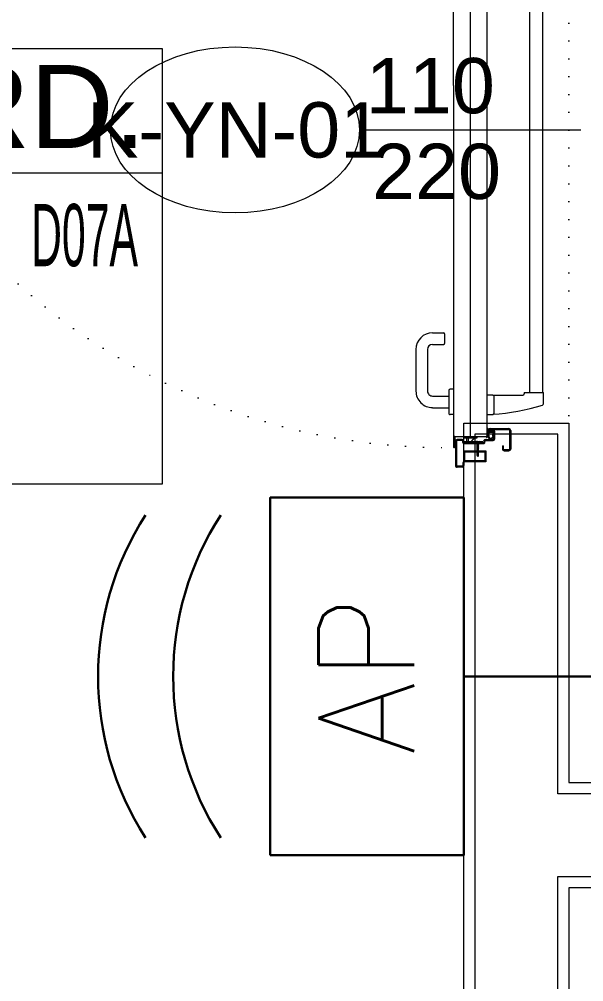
# Model space of a CAD drawing. Extents: x -1073 to 35213, y -1180 to 6950.
# Drawn here: x 31343.5 to 31445.5, y 3638.5 to 3812.5 of the extents above; entities that cross this region are included whole.
import ezdxf
from ezdxf.enums import TextEntityAlignment as Align

# ---------------------------------------------------------------- set-up
doc = ezdxf.new("R2010")
doc.units = 0
doc.header["$LTSCALE"] = 25
doc.linetypes.add('DOT2', pattern=[0.125, 0, -0.125])
doc.layers.get('0').update_dxf_attribs({"color": 9, "lineweight": 9})
for name, color, linetype, lineweight in [('00', 9, 'Continuous', 9), ('06D', 9, 'Continuous', 9), ('07', 9, 'Continuous', 9), ('21_MAHAL', 9, 'Continuous', 9), ('22', 8, 'Continuous', 9), ('DATA TAVAN', 160, 'Continuous', 30), ('E-ACCESS POINT (KABLOSUZ ERİŞİM İÇİN)', 7, 'Continuous', 30)]:
    doc.layers.add(name, color=color, linetype=linetype, lineweight=lineweight)
doc.styles.add('Arial', font='arial.ttf', dxfattribs={"height": 2.5})
doc.styles.add('E-YAZI', font='txttw.shx')
doc.styles.add('MuuM_TEXT-STANDART', font='ARIALN.TTF')

# ---------------------------------------------------------------- blocks, each defined once
blk = doc.blocks.new('p-yng-01')
at = {"ltscale": 2}
for p, q in [((12.53, 12.21), (107.47, 12.21)), ((109.51, 12.39), (107.47, 12.39)), ((107.47, 8.93), (107.47, 12.39)), ((12.53, 9.87), (107.47, 9.87)), ((107.47, 8.93), (107.72, 8.93)), ((107.96, 3.24), (107.96, 8.69)), ((111.18, 3.49), (108.21, 3.49)), ((107.96, 3.24), (107.96, 2.19)), ((111.43, 2.19), (111.43, 3.24)), ((106.87, -3.86), (106.87, -4.46)), ((107.12, -4.7), (111.21, -4.7)), ((108.12, -7.65), (108.12, -4.7)), ((110.22, -7.65), (110.22, -4.7)), ((111.46, -3.86), (111.46, -4.46)), ((96.69, -7.65), (96.69, -5.6)), ((96.84, -5.45), (98.63, -5.45)), ((98.78, -7.65), (98.78, -5.6)), ((99.68, -8.55), (107.22, -8.55)), ((99.68, -10.64), (107.22, -10.64))]:
    blk.add_line(p, q, dxfattribs=at)
at = {"linetype": 'Continuous'}
for p, q in [((114.01, 2.77), (114.01, 6.17)), ((114.19, 2.77), (114.19, 6.17)), ((114.32, 6.48), (117.69, 6.48)), ((117.69, 6.3), (114.32, 6.3)), ((117.82, 6.17), (117.82, 5.3)), ((118, 5.3), (118, 6.17)), ((115.88, 3.59), (114.55, 3.59)), ((117.69, 5.17), (117.1, 5.17)), ((117.1, 4.99), (117.1, 5.17)), ((117.1, 4.99), (117.69, 4.99)), ((4.69, 2.19), (52, 2.19)), ((52, 2.19), (115.31, 2.19)), ((114.22, 2.53), (113.96, 2.33)), ((114.23, 2.42), (114.02, 2.25)), ((114.25, 3.19), (114.37, 2.79)), ((114.42, 3.24), (114.54, 2.85)), ((114.65, 3.4), (114.44, 3.32)), ((114.45, 3.27), (114.54, 3.27)), ((114.55, 3.41), (115.88, 3.41)), ((114.55, 3.23), (114.55, 3.23)), ((114.67, 2.76), (114.66, 3.2)), ((115.54, 2.12), (115.17, 2.36)), ((115.35, 2.36), (115.59, 2.2)), ((115.41, -3.61), (115.41, 2.09)), ((115.71, 2.92), (115.64, 3.22)), ((115.88, 2.8), (115.71, 2.91)), ((115.96, 3.31), (115.82, 3.39)), ((115.99, 2.75), (115.92, 2.85)), ((116, 1.85), (116, 3.29)), ((116.18, 1.85), (116.18, 3.29)), ((116.3, 1.78), (116.33, 1.79)), ((115.7, 0.4), (115.41, 0.4)), ((115.7, -2), (115.7, 0.4)), ((116.32, -1.86), (116.32, 1.45)), ((116.32, 1.45), (116.52, 1.45)), ((116.41, 1.63), (116.38, 1.62)), ((116.52, -1.98), (116.52, 1.56)), ((116.7, -1.95), (116.7, 1.56)), ((115.7, -0.1), (116.32, -0.67)), ((115.7, -1.2), (116.32, -1.2)), ((115.7, -1.5), (116.32, -1.5)), ((115.41, -2), (115.7, -2)), ((116, -2.26), (116, -3.2)), ((116.18, -2.26), (116.18, -3.2)), ((116.3, -2.19), (116.33, -2.2)), ((116.3, -3.32), (120.69, -3.32)), ((116.52, -1.86), (116.32, -1.86)), ((116.41, -2.04), (116.38, -2.03)), ((116.7, -1.95), (116.7, -1.98)), ((120.1, -2), (120.1, -2.18)), ((120.1, -2.18), (120.69, -2.18)), ((120.81, -2.3), (120.81, -3.2)), ((120.99, -2.3), (120.99, -3.2)), ((52, -3.86), (3, -3.86)), ((52, -3.86), (117.3, -3.86)), ((117.4, -3.66), (115.46, -3.66)), ((117.3, -3.56), (115.6, -3.56)), ((115.6, -3.56), (115.6, -3.66)), ((116.3, -3.5), (120.69, -3.5)), ((117.4, -3.76), (117.4, -3.66))]:
    blk.add_line(p, q, dxfattribs=at)
for p, q in [((114.9, 3.41), (115.53, 3.41)), ((116.32, 0.57), (116.32, 0.79)), ((116.32, 0.51), (116.32, 0.3)), ((116.41, 0.63), (116.45, 0.63)), ((116.41, 0.45), (116.45, 0.45)), ((116.46, 0.63), (116.54, 0.63)), ((116.55, 0.63), (116.63, 0.63)), ((116.64, 0.63), (116.72, 0.63)), ((116.73, 0.63), (118.88, 0.63)), ((116.73, 0.63), (118.88, 0.63)), ((116.73, 0.63), (116.81, 0.63)), ((116.82, 0.63), (116.9, 0.63)), ((116.91, 0.63), (116.99, 0.63)), ((117, 0.63), (117.08, 0.63)), ((117.09, 0.63), (117.17, 0.63)), ((117.18, 0.63), (117.26, 0.63)), ((117.27, 0.63), (117.35, 0.63)), ((117.36, 0.63), (117.44, 0.63)), ((117.36, 0.63), (117.44, 0.63)), ((117.4, 0.63), (117.44, 0.63)), ((117.4, 0.63), (117.44, 0.63)), ((117.4, 0.45), (117.44, 0.45)), ((117.4, 0.45), (117.44, 0.45)), ((117.45, 0.63), (117.53, 0.63)), ((117.45, 0.63), (117.53, 0.63)), ((117.54, 0.63), (117.62, 0.63)), ((117.54, 0.63), (117.62, 0.63)), ((117.63, 0.63), (117.71, 0.63)), ((117.63, 0.63), (117.71, 0.63)), ((117.72, 0.63), (117.8, 0.63)), ((117.72, 0.63), (117.8, 0.63)), ((117.81, 0.63), (117.89, 0.63)), ((117.81, 0.63), (117.89, 0.63)), ((117.9, 0.63), (117.98, 0.63)), ((117.9, 0.63), (117.98, 0.63)), ((117.99, 0.63), (118.07, 0.63)), ((117.99, 0.63), (118.07, 0.63)), ((118.08, 0.63), (118.16, 0.63)), ((118.08, 0.63), (118.16, 0.63)), ((118.17, 0.63), (118.25, 0.63)), ((118.17, 0.63), (118.25, 0.63)), ((118.26, 0.63), (118.34, 0.63)), ((118.26, 0.63), (118.34, 0.63)), ((118.35, 0.63), (118.43, 0.63)), ((118.35, 0.63), (118.43, 0.63)), ((118.44, 0.63), (118.52, 0.63)), ((118.44, 0.63), (118.52, 0.63)), ((118.53, 0.63), (118.61, 0.63)), ((118.53, 0.63), (118.61, 0.63)), ((118.62, 0.63), (118.7, 0.63)), ((118.62, 0.63), (118.7, 0.63)), ((118.71, 0.63), (118.79, 0.63)), ((118.71, 0.63), (118.79, 0.63))]:
    blk.add_line(p, q)
at = {"ltscale": 15}
for p, q in [((116.32, 0.57), (116.36, 0.57)), ((116.32, 0.51), (116.36, 0.51)), ((116.35, 0.8), (116.41, 0.63)), ((116.35, 0.29), (116.41, 0.45)), ((116.6, 0.38), (116.41, 0.71)), ((116.61, 0.38), (116.42, 0.71)), ((116.44, 0.63), (116.43, 0.66)), ((116.55, 0.45), (116.45, 0.45)), ((116.69, 0.38), (116.5, 0.71)), ((116.7, 0.38), (116.51, 0.71)), ((116.53, 0.63), (116.52, 0.66)), ((116.64, 0.45), (116.57, 0.45)), ((116.78, 0.38), (116.59, 0.71)), ((116.61, 0.38), (116.59, 0.45)), ((116.79, 0.38), (116.6, 0.71)), ((116.62, 0.63), (116.61, 0.66)), ((116.73, 0.45), (116.66, 0.45)), ((116.87, 0.38), (116.68, 0.71)), ((116.7, 0.38), (116.68, 0.45)), ((116.88, 0.38), (116.69, 0.71)), ((116.71, 0.63), (116.7, 0.66)), ((116.82, 0.45), (116.75, 0.45)), ((116.96, 0.38), (116.77, 0.71)), ((116.79, 0.38), (116.77, 0.45)), ((116.97, 0.38), (116.78, 0.71)), ((116.8, 0.63), (116.79, 0.66)), ((116.84, 0.45), (118.88, 0.45)), ((116.84, 0.45), (118.88, 0.45)), ((116.91, 0.45), (116.84, 0.45)), ((117.05, 0.38), (116.86, 0.71)), ((116.88, 0.38), (116.86, 0.45)), ((117.06, 0.38), (116.87, 0.71)), ((116.89, 0.63), (116.88, 0.66)), ((117, 0.45), (116.93, 0.45)), ((117.14, 0.38), (116.95, 0.71)), ((116.97, 0.38), (116.95, 0.45)), ((117.15, 0.38), (116.96, 0.71)), ((116.98, 0.63), (116.97, 0.66)), ((117.09, 0.45), (117.02, 0.45)), ((117.23, 0.38), (117.04, 0.71)), ((117.06, 0.38), (117.04, 0.45)), ((117.24, 0.38), (117.05, 0.71)), ((117.07, 0.63), (117.06, 0.66)), ((117.18, 0.45), (117.11, 0.45)), ((117.32, 0.38), (117.13, 0.71)), ((117.15, 0.38), (117.13, 0.45)), ((117.33, 0.38), (117.14, 0.71)), ((117.16, 0.63), (117.15, 0.66)), ((117.27, 0.45), (117.2, 0.45)), ((117.41, 0.38), (117.22, 0.71)), ((117.41, 0.38), (117.22, 0.71)), ((117.24, 0.38), (117.22, 0.45)), ((117.42, 0.38), (117.23, 0.71)), ((117.42, 0.38), (117.23, 0.71)), ((117.25, 0.63), (117.24, 0.66)), ((117.36, 0.45), (117.29, 0.45)), ((117.5, 0.38), (117.31, 0.71)), ((117.5, 0.38), (117.31, 0.71)), ((117.33, 0.38), (117.31, 0.45)), ((117.51, 0.38), (117.32, 0.71)), ((117.51, 0.38), (117.32, 0.71)), ((117.34, 0.63), (117.33, 0.66)), ((117.45, 0.45), (117.38, 0.45)), ((117.45, 0.45), (117.38, 0.45)), ((117.59, 0.38), (117.4, 0.71)), ((117.59, 0.38), (117.4, 0.71)), ((117.59, 0.38), (117.4, 0.71)), ((117.59, 0.38), (117.4, 0.71)), ((117.42, 0.38), (117.4, 0.45)), ((117.42, 0.38), (117.4, 0.45)), ((117.6, 0.38), (117.41, 0.71)), ((117.6, 0.38), (117.41, 0.71)), ((117.6, 0.38), (117.41, 0.71)), ((117.6, 0.38), (117.41, 0.71)), ((117.43, 0.63), (117.42, 0.66)), ((117.43, 0.63), (117.42, 0.66)), ((117.43, 0.63), (117.42, 0.66)), ((117.43, 0.63), (117.42, 0.66)), ((117.54, 0.45), (117.44, 0.45)), ((117.54, 0.45), (117.44, 0.45)), ((117.54, 0.45), (117.47, 0.45)), ((117.54, 0.45), (117.47, 0.45)), ((117.68, 0.38), (117.49, 0.71)), ((117.68, 0.38), (117.49, 0.71)), ((117.51, 0.38), (117.49, 0.45)), ((117.51, 0.38), (117.49, 0.45)), ((117.69, 0.38), (117.5, 0.71)), ((117.69, 0.38), (117.5, 0.71)), ((117.52, 0.63), (117.51, 0.66)), ((117.52, 0.63), (117.51, 0.66)), ((117.63, 0.45), (117.56, 0.45)), ((117.63, 0.45), (117.56, 0.45)), ((117.77, 0.38), (117.58, 0.71)), ((117.77, 0.38), (117.58, 0.71)), ((117.6, 0.38), (117.58, 0.45)), ((117.6, 0.38), (117.58, 0.45)), ((117.6, 0.38), (117.58, 0.45)), ((117.6, 0.38), (117.58, 0.45)), ((117.78, 0.38), (117.59, 0.71)), ((117.78, 0.38), (117.59, 0.71)), ((117.61, 0.63), (117.6, 0.66)), ((117.61, 0.63), (117.6, 0.66)), ((117.72, 0.45), (117.65, 0.45)), ((117.72, 0.45), (117.65, 0.45)), ((117.86, 0.38), (117.67, 0.71)), ((117.86, 0.38), (117.67, 0.71)), ((117.69, 0.38), (117.67, 0.45)), ((117.69, 0.38), (117.67, 0.45)), ((117.87, 0.38), (117.68, 0.71)), ((117.87, 0.38), (117.68, 0.71)), ((117.7, 0.63), (117.69, 0.66)), ((117.7, 0.63), (117.69, 0.66)), ((117.81, 0.45), (117.74, 0.45)), ((117.81, 0.45), (117.74, 0.45)), ((117.95, 0.38), (117.76, 0.71)), ((117.95, 0.38), (117.76, 0.71)), ((117.78, 0.38), (117.76, 0.45)), ((117.78, 0.38), (117.76, 0.45)), ((117.96, 0.38), (117.77, 0.71)), ((117.96, 0.38), (117.77, 0.71)), ((117.79, 0.63), (117.78, 0.66)), ((117.79, 0.63), (117.78, 0.66)), ((117.9, 0.45), (117.83, 0.45)), ((117.9, 0.45), (117.83, 0.45)), ((118.04, 0.38), (117.85, 0.71)), ((118.04, 0.38), (117.85, 0.71)), ((117.87, 0.38), (117.85, 0.45)), ((117.87, 0.38), (117.85, 0.45)), ((118.05, 0.38), (117.86, 0.71)), ((118.05, 0.38), (117.86, 0.71)), ((117.88, 0.63), (117.87, 0.66)), ((117.88, 0.63), (117.87, 0.66)), ((117.99, 0.45), (117.92, 0.45)), ((117.99, 0.45), (117.92, 0.45)), ((118.13, 0.38), (117.94, 0.71)), ((118.13, 0.38), (117.94, 0.71)), ((117.96, 0.38), (117.94, 0.45)), ((117.96, 0.38), (117.94, 0.45)), ((118.14, 0.38), (117.95, 0.71)), ((118.14, 0.38), (117.95, 0.71)), ((117.97, 0.63), (117.96, 0.66)), ((117.97, 0.63), (117.96, 0.66)), ((118.08, 0.45), (118.01, 0.45)), ((118.08, 0.45), (118.01, 0.45)), ((118.22, 0.38), (118.03, 0.71)), ((118.22, 0.38), (118.03, 0.71)), ((118.05, 0.38), (118.03, 0.45)), ((118.05, 0.38), (118.03, 0.45)), ((118.23, 0.38), (118.04, 0.71)), ((118.23, 0.38), (118.04, 0.71)), ((118.06, 0.63), (118.05, 0.66)), ((118.06, 0.63), (118.05, 0.66)), ((118.17, 0.45), (118.1, 0.45)), ((118.17, 0.45), (118.1, 0.45)), ((118.31, 0.38), (118.12, 0.71)), ((118.31, 0.38), (118.12, 0.71)), ((118.14, 0.38), (118.12, 0.45)), ((118.14, 0.38), (118.12, 0.45)), ((118.32, 0.38), (118.13, 0.71)), ((118.32, 0.38), (118.13, 0.71)), ((118.15, 0.63), (118.14, 0.66)), ((118.15, 0.63), (118.14, 0.66)), ((118.26, 0.45), (118.19, 0.45)), ((118.26, 0.45), (118.19, 0.45)), ((118.4, 0.38), (118.21, 0.71)), ((118.4, 0.38), (118.21, 0.71)), ((118.23, 0.38), (118.21, 0.45)), ((118.23, 0.38), (118.21, 0.45)), ((118.41, 0.38), (118.22, 0.71)), ((118.41, 0.38), (118.22, 0.71)), ((118.24, 0.63), (118.23, 0.66)), ((118.24, 0.63), (118.23, 0.66)), ((118.35, 0.45), (118.28, 0.45)), ((118.35, 0.45), (118.28, 0.45)), ((118.49, 0.38), (118.3, 0.71)), ((118.49, 0.38), (118.3, 0.71)), ((118.32, 0.38), (118.3, 0.45)), ((118.32, 0.38), (118.3, 0.45)), ((118.5, 0.38), (118.31, 0.71)), ((118.5, 0.38), (118.31, 0.71)), ((118.33, 0.63), (118.32, 0.66)), ((118.33, 0.63), (118.32, 0.66)), ((118.44, 0.45), (118.37, 0.45)), ((118.44, 0.45), (118.37, 0.45)), ((118.58, 0.38), (118.39, 0.71)), ((118.58, 0.38), (118.39, 0.71)), ((118.58, 0.38), (118.39, 0.71)), ((118.58, 0.38), (118.39, 0.71)), ((118.41, 0.38), (118.39, 0.45)), ((118.41, 0.38), (118.39, 0.45)), ((118.59, 0.38), (118.4, 0.71)), ((118.59, 0.38), (118.4, 0.71)), ((118.59, 0.38), (118.4, 0.71)), ((118.59, 0.38), (118.4, 0.71)), ((118.42, 0.63), (118.41, 0.66)), ((118.42, 0.63), (118.41, 0.66)), ((118.42, 0.63), (118.41, 0.66)), ((118.42, 0.63), (118.41, 0.66)), ((118.53, 0.45), (118.46, 0.45)), ((118.53, 0.45), (118.46, 0.45)), ((118.53, 0.45), (118.46, 0.45)), ((118.53, 0.45), (118.46, 0.45)), ((118.67, 0.38), (118.48, 0.71)), ((118.67, 0.38), (118.48, 0.71)), ((118.5, 0.38), (118.48, 0.45)), ((118.5, 0.38), (118.48, 0.45)), ((118.68, 0.38), (118.49, 0.71)), ((118.68, 0.38), (118.49, 0.71)), ((118.51, 0.63), (118.5, 0.66)), ((118.51, 0.63), (118.5, 0.66)), ((118.62, 0.45), (118.55, 0.45)), ((118.62, 0.45), (118.55, 0.45)), ((118.76, 0.38), (118.57, 0.71)), ((118.76, 0.38), (118.57, 0.71)), ((118.59, 0.38), (118.57, 0.45)), ((118.59, 0.38), (118.57, 0.45)), ((118.59, 0.38), (118.57, 0.45)), ((118.59, 0.38), (118.57, 0.45)), ((118.77, 0.38), (118.58, 0.71)), ((118.77, 0.38), (118.58, 0.71)), ((118.6, 0.63), (118.59, 0.66)), ((118.6, 0.63), (118.59, 0.66)), ((118.71, 0.45), (118.64, 0.45)), ((118.71, 0.45), (118.64, 0.45)), ((118.85, 0.38), (118.66, 0.71)), ((118.85, 0.38), (118.66, 0.71)), ((118.68, 0.38), (118.66, 0.45)), ((118.68, 0.38), (118.66, 0.45)), ((118.86, 0.38), (118.67, 0.71)), ((118.86, 0.38), (118.67, 0.71)), ((118.69, 0.63), (118.68, 0.66)), ((118.69, 0.63), (118.68, 0.66)), ((118.8, 0.45), (118.73, 0.45)), ((118.8, 0.45), (118.73, 0.45)), ((118.77, 0.38), (118.75, 0.45)), ((118.77, 0.38), (118.75, 0.45)), ((118.89, 0.45), (118.82, 0.45)), ((118.89, 0.45), (118.82, 0.45)), ((118.86, 0.38), (118.84, 0.45)), ((118.86, 0.38), (118.84, 0.45)), ((118.88, 0.63), (118.88, 0.45)), ((118.88, 0.63), (119, 0.6)), ((118.88, 0.63), (118.88, 0.45)), ((118.88, 0.63), (119, 0.6)), ((119, 0.49), (118.88, 0.45)), ((119, 0.49), (118.88, 0.45)), ((119, 0.6), (119.05, 0.54)), ((119, 0.6), (119.05, 0.54)), ((119, 0.49), (119.05, 0.54)), ((119, 0.49), (119.05, 0.54))]:
    blk.add_line(p, q, dxfattribs=at)
at = {"linetype": 'DOT2'}
blk.add_lwpolyline([(2, 17), (118, 17)], dxfattribs=at)
for points in [[(118, -2), (118, 2), (120, 2), (120, -2)], [(118.2, -1.8), (118.2, 1.8), (119.8, 1.8), (119.8, -1.8)]]:
    blk.add_lwpolyline(points, close=True)
at = {"ltscale": 0.29}
blk.add_lwpolyline([(4.69, -0.83), (115.31, -0.84)], dxfattribs=at)
at = {"linetype": 'Continuous'}
blk.add_lwpolyline([(120.1, -2), (120.69, -2)], dxfattribs=at)
blk.add_circle((115.88, 3.22), 0, dxfattribs=at)
at = {"ltscale": 2}
for centre, radius, start, end in [((109.51, 12.15), 0.247, 17.6198, 90), ((74.27, 0.95), 37.22, 3.5277, 17.6198), ((107.72, 8.69), 0.247, 0, 90), ((108.21, 3.24), 0.247, 90, 180), ((111.18, 3.24), 0.247, 0, 90), ((107.12, -4.46), 0.249, 180, 270), ((111.21, -4.46), 0.249, 270, 0), ((96.84, -5.6), 0.15, 90, 180), ((98.63, -5.6), 0.15, 0, 90), ((99.68, -7.65), 2.99, 180, 270), ((99.68, -7.65), 0.898, 180, 270), ((107.22, -7.65), 2.99, 270, 0), ((107.22, -7.65), 0.898, 270, 0)]:
    blk.add_arc(centre, radius, start, end, dxfattribs=at)
at = {"linetype": 'Continuous'}
for centre, radius, start, end in [((114.32, 6.17), 0.309, 90, 180), ((114.32, 6.17), 0.13, 90, 180), ((117.69, 6.17), 0.309, 0, 90), ((117.69, 6.17), 0.13, 0, 90), ((117.69, 5.3), 0.309, 270, 0), ((117.69, 5.3), 0.13, 270, 0), ((114.55, 3.28), 0.309, 90, 197.1401), ((115.88, 3.29), 0.299, 0, 90), ((113.99, 2.29), 0.0479, 127.7999, 307.799), ((114.28, 2.77), 0.274, 180, 17.1381), ((114.28, 2.77), 0.0948, 180, 17.135), ((114.24, 2.51), 0.0288, 75.9835, 127.802), ((114.26, 2.38), 0.0479, 77.0081, 128.1521), ((114.3, 2.74), 0.216, 255.9716, 351.3211), ((114.91, 5.19), 2.83, 257.0027, 274.7984), ((114.55, 3.28), 0.13, 90, 197.1418), ((114.45, 3.3), 0.0223, 108.7437, 270.5768), ((114.88, 3), 0.405, 158.9385, 186.6378), ((114.53, 2.96), 0.0518, 190.2073, 220.1948), ((114.41, 2.86), 0.108, 8.7152, 40.191), ((114.68, 3.1), 0.183, 133.9397, 165.2815), ((113.72, 2.82), 0.796, 352.0768, 4.0277), ((114.54, 3.25), 0.0235, 319.4517, 89.2708), ((114.71, 2.59), 0.0767, 158.0376, 264.1708), ((114.26, 2.77), 0.403, 338.0363, 358.7061), ((114.71, 3.26), 0.153, 80.0535, 110.8261), ((114.72, 3.2), 0.0575, 78.927, 180.5589), ((114.95, 4.91), 2.41, 264.1712, 278.5473), ((115.17, 5.51), 2.3, 258.9216, 280.7583), ((115.23, 6.23), 2.87, 260.0535, 279.983), ((115.15, 2.33), 0.0383, 57.2978, 94.7896), ((115.08, 4.02), 1.51, 278.3106, 301.2851), ((115.31, 2.09), 0.0998, 0, 90), ((115.36, 2.37), 0.0192, 106.9479, 237.377), ((114.1, 6.49), 4.28, 286.9493, 295.3125), ((115.56, 2.16), 0.0479, 237.3001, 57.3001), ((115.61, 3.22), 0.0358, 12.7963, 100.7526), ((115.73, 2.93), 0.0188, 192.801, 227.5728), ((115.75, 3.27), 0.141, 59.6032, 99.9823), ((115.84, 2.77), 0.0479, 304.2545, 45.9802), ((115.88, 3.29), 0.12, 0, 90), ((115.91, 3.21), 0.0282, 122.7869, 202.9715), ((115.96, 3.23), 0.0871, 202.9715, 276.2403), ((116.32, 2.57), 0.784, 117.6065, 122.7746), ((115.94, 3.03), 0.0377, 100.8896, 191.8339), ((115.99, 3.04), 0.0905, 191.8362, 245.8024), ((115.94, 2.87), 0.0282, 99.2313, 206.2041), ((115.9, 3.22), 0.157, 280.8852, 300.6987), ((115.9, 2.71), 0.0959, 290.7866, 25.9631), ((115.95, 2.85), 0.049, 76.7573, 99.235), ((115.94, 3.29), 0.0235, 297.6046, 58.1171), ((115.87, 2.86), 0.133, 31.1222, 51.1373), ((115.96, 2.92), 0.0264, 271.0359, 352.6217), ((115.97, 3.12), 0.0312, 296.5742, 79.1214), ((115.97, 2.92), 0.0132, 352.6226, 31.1295), ((116.26, 1.85), 0.259, 180, 296.785), ((116.26, 1.85), 0.0798, 180, 296.7885), ((116.44, 1.56), 0.259, 0, 116.787), ((116.44, 1.56), 0.0798, 0, 116.7916), ((116.26, -2.26), 0.259, 63.215, 180), ((116.3, -3.2), 0.299, 180, 270), ((116.26, -2.26), 0.0798, 63.2115, 180), ((116.3, -3.2), 0.12, 180, 270), ((116.44, -1.97), 0.259, 243.211, 358.8975), ((116.44, -1.97), 0.0798, 243.2084, 356.4148), ((120.69, -2.3), 0.299, 0, 90), ((120.69, -2.3), 0.12, 0, 90), ((120.69, -3.2), 0.12, 270, 0), ((120.69, -3.2), 0.299, 270, 0), ((115.46, -3.61), 0.0499, 180, 270), ((117.3, -3.66), 0.0998, 0, 90), ((117.3, -3.76), 0.0998, 270, 0)]:
    blk.add_arc(centre, radius, start, end, dxfattribs=at)
at = {"ltscale": 15}
for centre, radius, start, end in [((116.34, 0.79), 0.015, 29.9136, 180), ((116.34, 0.3), 0.015, 180, 330.0864), ((116.36, 0.54), 0.0291, 270, 90), ((116.41, 0.71), 0.00583, 29.6796, 209.6796), ((116.5, 0.71), 0.00583, 29.6796, 209.6796), ((116.59, 0.71), 0.00583, 29.6796, 209.6796), ((116.6, 0.38), 0.00583, 209.6796, 29.6796), ((116.68, 0.71), 0.00583, 29.6796, 209.6796), ((116.69, 0.38), 0.00583, 209.6796, 29.6796), ((116.77, 0.71), 0.00583, 29.6796, 209.6796), ((116.78, 0.38), 0.00583, 209.6796, 29.6796), ((116.86, 0.71), 0.00583, 29.6796, 209.6796), ((116.87, 0.38), 0.00583, 209.6796, 29.6796), ((116.95, 0.71), 0.00583, 29.6796, 209.6796), ((116.96, 0.38), 0.00583, 209.6796, 29.6796), ((117.04, 0.71), 0.00583, 29.6796, 209.6796), ((117.05, 0.38), 0.00583, 209.6796, 29.6796), ((117.13, 0.71), 0.00583, 29.6796, 209.6796), ((117.14, 0.38), 0.00583, 209.6796, 29.6796), ((117.22, 0.71), 0.00583, 29.6796, 209.6796), ((117.23, 0.38), 0.00583, 209.6796, 29.6796), ((117.31, 0.71), 0.00583, 29.6796, 209.6796), ((117.32, 0.38), 0.00583, 209.6796, 29.6796), ((117.4, 0.71), 0.00583, 29.6796, 209.6796), ((117.4, 0.71), 0.00583, 29.6796, 209.6796), ((117.4, 0.71), 0.00583, 29.6796, 209.6796), ((117.4, 0.71), 0.00583, 29.6796, 209.6796), ((117.41, 0.38), 0.00583, 209.6796, 29.6796), ((117.41, 0.38), 0.00583, 209.6796, 29.6796), ((117.49, 0.71), 0.00583, 29.6796, 209.6796), ((117.49, 0.71), 0.00583, 29.6796, 209.6796), ((117.5, 0.38), 0.00583, 209.6796, 29.6796), ((117.5, 0.38), 0.00583, 209.6796, 29.6796), ((117.58, 0.71), 0.00583, 29.6796, 209.6796), ((117.58, 0.71), 0.00583, 29.6796, 209.6796), ((117.59, 0.38), 0.00583, 209.6796, 29.6796), ((117.59, 0.38), 0.00583, 209.6796, 29.6796), ((117.59, 0.38), 0.00583, 209.6796, 29.6796), ((117.59, 0.38), 0.00583, 209.6796, 29.6796), ((117.67, 0.71), 0.00583, 29.6796, 209.6796), ((117.67, 0.71), 0.00583, 29.6796, 209.6796), ((117.68, 0.38), 0.00583, 209.6796, 29.6796), ((117.68, 0.38), 0.00583, 209.6796, 29.6796), ((117.76, 0.71), 0.00583, 29.6796, 209.6796), ((117.76, 0.71), 0.00583, 29.6796, 209.6796), ((117.77, 0.38), 0.00583, 209.6796, 29.6796), ((117.77, 0.38), 0.00583, 209.6796, 29.6796), ((117.85, 0.71), 0.00583, 29.6796, 209.6796), ((117.85, 0.71), 0.00583, 29.6796, 209.6796), ((117.86, 0.38), 0.00583, 209.6796, 29.6796), ((117.86, 0.38), 0.00583, 209.6796, 29.6796), ((117.94, 0.71), 0.00583, 29.6796, 209.6796), ((117.94, 0.71), 0.00583, 29.6796, 209.6796), ((117.95, 0.38), 0.00583, 209.6796, 29.6796), ((117.95, 0.38), 0.00583, 209.6796, 29.6796), ((118.03, 0.71), 0.00583, 29.6796, 209.6796), ((118.03, 0.71), 0.00583, 29.6796, 209.6796), ((118.04, 0.38), 0.00583, 209.6796, 29.6796), ((118.04, 0.38), 0.00583, 209.6796, 29.6796), ((118.12, 0.71), 0.00583, 29.6796, 209.6796), ((118.12, 0.71), 0.00583, 29.6796, 209.6796), ((118.13, 0.38), 0.00583, 209.6796, 29.6796), ((118.13, 0.38), 0.00583, 209.6796, 29.6796), ((118.21, 0.71), 0.00583, 29.6796, 209.6796), ((118.21, 0.71), 0.00583, 29.6796, 209.6796), ((118.22, 0.38), 0.00583, 209.6796, 29.6796), ((118.22, 0.38), 0.00583, 209.6796, 29.6796), ((118.3, 0.71), 0.00583, 29.6796, 209.6796), ((118.3, 0.71), 0.00583, 29.6796, 209.6796), ((118.31, 0.38), 0.00583, 209.6796, 29.6796), ((118.31, 0.38), 0.00583, 209.6796, 29.6796), ((118.39, 0.71), 0.00583, 29.6796, 209.6796), ((118.39, 0.71), 0.00583, 29.6796, 209.6796), ((118.39, 0.71), 0.00583, 29.6796, 209.6796), ((118.39, 0.71), 0.00583, 29.6796, 209.6796), ((118.4, 0.38), 0.00583, 209.6796, 29.6796), ((118.4, 0.38), 0.00583, 209.6796, 29.6796), ((118.48, 0.71), 0.00583, 29.6796, 209.6796), ((118.48, 0.71), 0.00583, 29.6796, 209.6796), ((118.49, 0.38), 0.00583, 209.6796, 29.6796), ((118.49, 0.38), 0.00583, 209.6796, 29.6796), ((118.49, 0.38), 0.00583, 209.6796, 29.6796), ((118.49, 0.38), 0.00583, 209.6796, 29.6796), ((118.57, 0.71), 0.00583, 29.6796, 209.6796), ((118.57, 0.71), 0.00583, 29.6796, 209.6796), ((118.58, 0.38), 0.00583, 209.6796, 29.6796), ((118.58, 0.38), 0.00583, 209.6796, 29.6796), ((118.58, 0.38), 0.00583, 209.6796, 29.6796), ((118.58, 0.38), 0.00583, 209.6796, 29.6796), ((118.66, 0.71), 0.00583, 29.6796, 209.6796), ((118.66, 0.71), 0.00583, 29.6796, 209.6796), ((118.67, 0.38), 0.00583, 209.6796, 29.6796), ((118.67, 0.38), 0.00583, 209.6796, 29.6796), ((118.76, 0.38), 0.00583, 209.6796, 29.6796), ((118.76, 0.38), 0.00583, 209.6796, 29.6796), ((118.85, 0.38), 0.00583, 209.6796, 29.6796), ((118.85, 0.38), 0.00583, 209.6796, 29.6796), ((119.06, 0.78), 0.235, 217.8975, 265.639), ((119.06, 0.78), 0.235, 217.8975, 265.639), ((119.06, 0.31), 0.235, 94.361, 142.1025), ((119.06, 0.31), 0.235, 94.361, 142.1025)]:
    blk.add_arc(centre, radius, start, end, dxfattribs=at)
at = {"linetype": 'DOT2'}
blk.add_arc((2, -5.39), 115.41, 269.9997, 0.8132, dxfattribs=at)
blk = doc.blocks.new('0_doorno')
blk.add_lwpolyline([(4.5, 0), (12.5, 0)])
blk.add_ellipse((0, 0), major_axis=(-4.5, 0), ratio=0.666667)
at = {"style": 'Arial'}
blk.add_attdef('YUKSEKLIK', text='', height=2, dxfattribs=at).set_placement((5, 5.9), align=Align.TOP_LEFT)
blk.add_attdef('GENISLIK', text='', height=2, dxfattribs=at).set_placement((5, -1.895), align=Align.BOTTOM_LEFT)
blk.add_attdef('KAPINO', text='', height=1.4, dxfattribs=at).set_placement((-0.019, -0.035), align=Align.MIDDLE)
blk = doc.blocks.new('0_roomno2')
blk.add_lwpolyline([(19.375, -10.5), (0, -10.5), (0, 0), (19.375, 0)], close=True)
blk.add_lwpolyline([(0, -3), (19.375, -3)])
at = {"style": 'Arial'}
blk.add_attdef('ODANO', (0, 1.17), '', height=2, dxfattribs=at)
blk.add_attdef('MEKANADI', text='', height=2, dxfattribs=at).set_placement((0.35, -3), align=Align.BOTTOM_LEFT)
at = {"style": 'MuuM_TEXT-STANDART', "width": 0.6}
for tag, p in [('YER01', (10, -4.5)), ('TAVAN01', (13.75, -4.5)), ('DUVAR01', (17.5, -4.5)), ('YER02', (10, -6.75)), ('TAVAN02', (13.75, -6.75)), ('DUVAR02', (17.5, -6.75)), ('YER03', (10, -9)), ('TAVAN03', (13.75, -9)), ('DUVAR03', (17.5, -9))]:
    blk.add_attdef(tag, text='', height=1.5, dxfattribs=at).set_placement(p, align=Align.MIDDLE_CENTER)
for tag, p in [('M2', (0.35, -4.875)), ('TEMIZTAVANYUKSEKLIGI', (1.8, -8.608))]:
    blk.add_attdef(tag, text='', height=1.5, dxfattribs=at).set_placement(p, align=Align.MIDDLE_LEFT)
blk = doc.blocks.new('*U605')
at = {"layer": 'E-ACCESS POINT (KABLOSUZ ERİŞİM İÇİN)', "color": 4}
blk.add_lwpolyline([(-2.395, 3.237), (2.395, 3.237), (2.395, 0.647), (-2.395, 0.647)], close=True, dxfattribs=at)
at = {"layer": 'E-ACCESS POINT (KABLOSUZ ERİŞİM İÇİN)', "color": 3}
for centre in [(0, 1.555), (0, 0.549)]:
    blk.add_arc(centre, 3.988, 57.1828, 122.8172, dxfattribs=at)
at = {"layer": 'E-ACCESS POINT (KABLOSUZ ERİŞİM İÇİN)', "color": 3, "style": 'E-YAZI'}
blk.add_text('AP', height=1.28, dxfattribs=at).set_placement((-1.054, 1.311))

msp = doc.modelspace()

# ---------------------------------------------------------------- linework, layer by layer
at = {"layer": '00'}
msp.add_lwpolyline([(30810.84, 3405), (30810.84, 3457.5), (31440.84, 3457.5), (31440.84, 3657.5), (31470.84, 3657.5), (31470.84, 3672.5), (31440.84, 3672.5), (31440.84, 3737.5), (31425.84, 3737.5), (31425.84, 3557.5), (31390.84, 3557.5), (31390.84, 3542.5), (31425.84, 3542.5)], dxfattribs=at)
at = {"layer": '06D'}
msp.add_lwpolyline([(31423.84, 3559.5), (31423.84, 3559.5), (31423.84, 3559.5), (31423.84, 3559.5), (31423.84, 3739.5), (31442.84, 3739.5), (31442.84, 3674.5), (31472.84, 3674.5), (31472.84, 3655.5), (31442.84, 3655.5), (31442.84, 3484.47), (31442.84, 3484.47), (31442.84, 3455.5), (31442.84, 3455.5)], dxfattribs=at)
at = {"layer": 'DATA TAVAN'}
msp.add_line((31423.84, 3693.7), (31505.87, 3693.7), dxfattribs=at)

# ---------------------------------------------------------------- block references
at = {"layer": '07', "rotation": 270.0003358516328}
msp.add_blockref('p-yng-01', (31425.84, 3852.5), dxfattribs=at)
at = {"layer": '21_MAHAL'}
ref = msp.add_blockref('0_roomno2', (31224.05, 3807.23), dxfattribs=dict(at, xscale=7.5, yscale=7.5, zscale=7.5))
ref.add_attrib('MEKANADI', 'M02 Y. MERD.', dxfattribs={"layer": '0', "height": 15, "style": 'Arial'}).set_placement((31226.67, 3784.73), align=Align.BOTTOM_LEFT)
ref.add_attrib('DUVAR01', 'D07A', dxfattribs={"layer": '0', "height": 11.25, "style": 'MuuM_TEXT-STANDART', "width": 0.6}).set_placement((31355.3, 3773.48), align=Align.MIDDLE_CENTER)
at = {"layer": '22'}
ref = msp.add_blockref('0_doorno', (31382.5, 3792.5), dxfattribs=dict(at, xscale=5, yscale=5, zscale=5))
ref.add_attrib('KAPINO', 'K-YN-01', dxfattribs={"layer": '0', "height": 10, "style": 'Arial'}).set_placement((31382.5, 3792.5), align=Align.MIDDLE)
ref.add_attrib('GENISLIK', '110', dxfattribs={"layer": '0', "height": 10, "style": 'Arial'}).set_placement((31406.16, 3792.5), align=Align.BOTTOM_LEFT)
ref.add_attrib('YUKSEKLIK', '220', dxfattribs={"layer": '0', "height": 10, "style": 'Arial'}).set_placement((31407.27, 3790), align=Align.TOP_LEFT)
at = {"layer": 'E-ACCESS POINT (KABLOSUZ ERİŞİM İÇİN)', "xscale": 13.5, "yscale": 13.5, "zscale": 13.5, "rotation": 89.99999999999999}
msp.add_blockref('*U605', (31432.58, 3693.7), dxfattribs=at)

doc.saveas('drawing.dxf')
